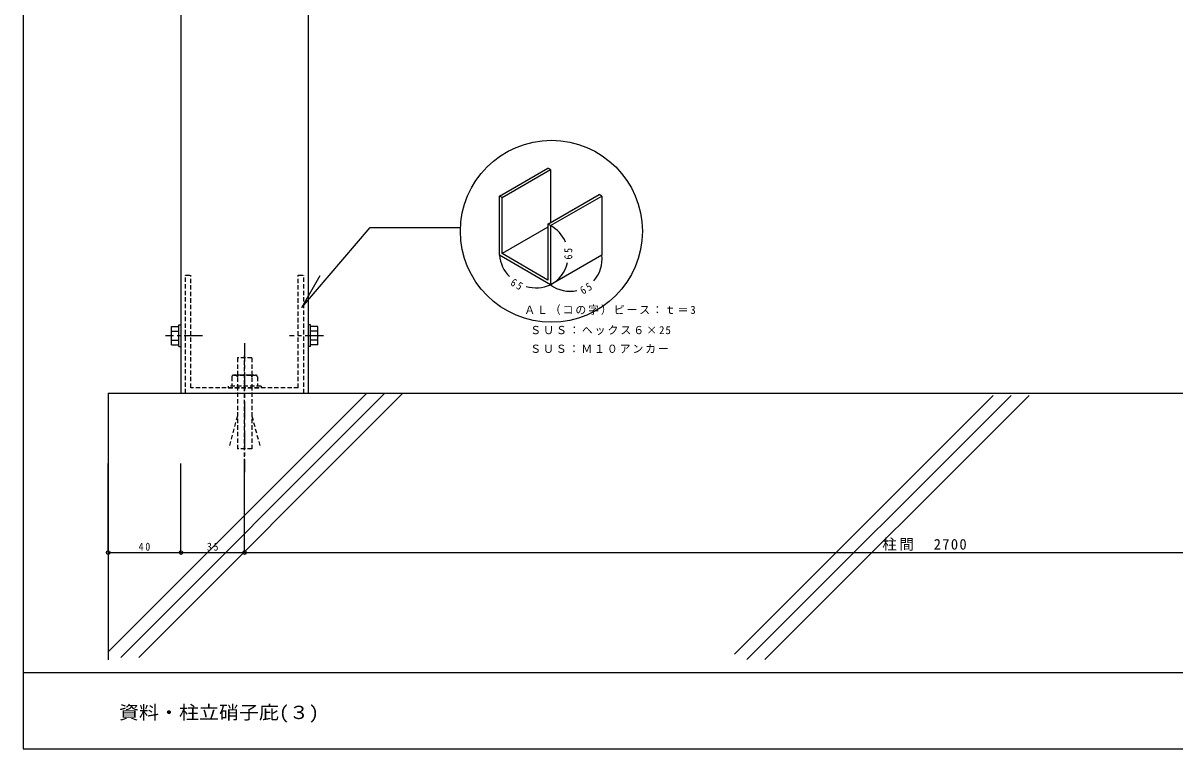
# Model space of a CAD drawing. Units: millimetres at full size, sheet at 1:2; details may follow other scales. Extents: x -3054 to 568, y -769 to 402.
# Drawn here: x -550 to 83, y -396 to 3 of the extents above; entities that cross this region are included whole.
import ezdxf
from ezdxf.enums import TextEntityAlignment as Align

# ---------------------------------------------------------------- set-up
doc = ezdxf.new("R2010")
doc.units = ezdxf.units.MM
doc.header["$LTSCALE"] = 2
doc.linetypes.add('CHAIN1', pattern=[8, 5, -1, 1, -1])
doc.linetypes.add('DASHED1', pattern=[1.8, 1.2, -0.6])
doc.layers.add('0-0', color=134, linetype='Continuous')
doc.layers.add('1-0', color=7, linetype='Continuous')
doc.styles.add('ＭＳ ゴシック', font='')
doc.styles.get('ＭＳ ゴシック').set_extended_font_data('MS Gothic')

msp = doc.modelspace()

# ---------------------------------------------------------------- linework, layer by layer
at = {"layer": '0-0'}
for p, q in [((-550, 402), (-550, -396)), ((-550, -354), (568, -354)), ((-550, -396), (568, -396))]:
    msp.add_line(p, q, dxfattribs=at)
at = {"layer": '1-0', "color": 5}
for p, q in [((-463.198, 104.941), (-463.198, -200.513)), ((-393.198, 104.941), (-393.198, -200.513)), ((-288.195, -92.093), (-261.549, -76.709)), ((-260.049, -77.575), (-261.549, -76.709)), ((-288.195, -124.593), (-288.195, -92.093)), ((-286.695, -92.959), (-288.195, -92.093)), ((-286.695, -123.727), (-286.695, -92.959)), ((-261.549, -107.477), (-233.403, -91.227)), ((-231.903, -92.093), (-233.403, -91.227)), ((-260.049, -108.343), (-261.549, -107.477)), ((-261.549, -109.209), (-286.695, -123.727)), ((-503.198, -200.513), (435.395, -200.513)), ((-503.198, -200.513), (-503.198, -347.095))]:
    msp.add_line(p, q, dxfattribs=at)
at = {"layer": '1-0', "color": 5, "linetype": 'DASHED1'}
for p, q in [((-460.698, -200.513), (-460.698, -135.513)), ((-460.698, -135.513), (-457.698, -135.513)), ((-398.698, -197.513), (-398.698, -135.513)), ((-398.698, -135.513), (-395.698, -135.513)), ((-395.698, -200.513), (-395.698, -135.513))]:
    msp.add_line(p, q, dxfattribs=at)
at = {"layer": '1-0'}
for p, q in [((-396.81, -153.38), (-386.616, -135.724)), ((-468.418, -173.863), (-468.418, -163.863)), ((-468.418, -163.863), (-464.418, -163.863)), ((-464.418, -174.863), (-464.418, -162.863)), ((-464.418, -162.863), (-463.418, -162.863)), ((-391.977, -162.863), (-392.977, -162.863)), ((-391.977, -174.863), (-391.977, -162.863)), ((-387.977, -163.863), (-391.977, -163.863)), ((-387.977, -173.863), (-387.977, -163.863)), ((-468.418, -166.363), (-464.418, -166.363)), ((-387.977, -166.363), (-391.977, -166.363)), ((-468.418, -171.363), (-464.418, -171.363)), ((-468.418, -173.863), (-464.418, -173.863)), ((-464.418, -174.863), (-463.418, -174.863)), ((-391.977, -174.863), (-392.977, -174.863)), ((-387.977, -171.363), (-391.977, -171.363)), ((-387.977, -173.863), (-391.977, -173.863)), ((-361.048, -200.513), (-503.198, -342.662)), ((-351.149, -200.513), (-496.335, -345.699)), ((-341.249, -200.513), (-486.436, -345.699)), ((-16.851, -201.664), (-159, -343.813)), ((-6.951, -201.664), (-152.138, -346.85)), ((2.948, -201.664), (-142.238, -346.85))]:
    msp.add_line(p, q, dxfattribs=at)
at = {"layer": '1-0', "linetype": 'CHAIN1'}
for p, q in [((-451.367, -168.863), (-471.687, -168.863)), ((-384.907, -168.863), (-403.554, -168.863)), ((-428.198, -172.966), (-428.198, -243.934))]:
    msp.add_line(p, q, dxfattribs=at)
at = {"layer": '1-0', "linetype": 'DASHED1'}
for p, q in [((-432.198, -181.013), (-432.198, -196.513)), ((-424.198, -181.013), (-432.198, -181.013)), ((-428.198, -242.56), (-428.198, -179.926)), ((-424.198, -181.013), (-424.198, -196.513)), ((-435.198, -191.513), (-435.198, -196.513)), ((-433.198, -190.513), (-434.198, -190.513)), ((-434.198, -190.513), (-423.198, -190.513)), ((-425.198, -190.513), (-431.198, -190.513)), ((-423.198, -190.513), (-422.198, -190.513)), ((-421.198, -191.513), (-421.198, -196.513)), ((-419.198, -196.513), (-437.198, -196.513)), ((-432.198, -196.513), (-432.198, -231.013)), ((-424.198, -196.513), (-424.198, -231.013)), ((-419.198, -196.513), (-419.198, -197.513)), ((-432.198, -213.013), (-436.856, -230.4)), ((-424.198, -213.013), (-419.539, -230.4)), ((-424.198, -231.013), (-432.198, -231.013))]:
    msp.add_line(p, q, dxfattribs=at)
at = {"layer": '1-0', "color": 4}
for p, q in [((-503.198, -288.071), (-503.198, -239.095)), ((-463.198, -288.071), (-463.198, -239.095)), ((-428.198, -288.071), (-428.198, -239.095)), ((-503.198, -288.071), (-502.232, -287.812)), ((-503.198, -288.071), (-463.198, -288.071)), ((-503.198, -288.071), (-502.232, -288.33)), ((-463.198, -288.071), (-464.163, -287.812)), ((-463.198, -288.071), (-464.163, -288.33)), ((-463.198, -288.071), (-462.232, -287.812)), ((-463.198, -288.071), (-428.198, -288.071)), ((-463.198, -288.071), (-462.232, -288.33)), ((-428.198, -288.071), (-429.163, -287.812)), ((-428.198, -288.071), (-429.163, -288.33)), ((-428.198, -288.071), (-427.232, -287.812)), ((-428.198, -288.071), (282.685, -288.071)), ((-428.198, -288.071), (-427.232, -288.33))]:
    msp.add_line(p, q, dxfattribs=at)
at = {"layer": '1-0', "color": 5}
for points in [[(-286.695, -92.959), (-260.049, -77.575), (-260.049, -106.611)], [(-260.049, -108.343), (-231.903, -92.093), (-231.903, -124.593), (-260.049, -140.843)], [(-261.549, -107.477), (-261.549, -138.245), (-286.695, -123.727)], [(-260.049, -108.343), (-260.049, -140.843), (-288.195, -124.593)]]:
    msp.add_lwpolyline(points, dxfattribs=at)
at = {"layer": '1-0'}
msp.add_lwpolyline([(-396.81, -153.38), (-359.24, -109.442), (-309.571, -109.442)], dxfattribs=at)
at = {"layer": '1-0', "color": 5, "linetype": 'DASHED1'}
msp.add_lwpolyline([(-398.698, -197.513), (-457.698, -197.513), (-457.698, -135.513)], dxfattribs=at)
at = {"layer": '1-0', "linetype": 'DASHED1'}
msp.add_lwpolyline([(-437.198, -196.513), (-437.198, -197.513), (-419.198, -197.513)], dxfattribs=at)
at = {"layer": '1-0'}
msp.add_circle((-259.575, -111.464), 50, dxfattribs=at)
at = {"layer": '1-0', "color": 5}
for centre in [(-503.198, -288.071), (-463.198, -288.071), (-428.198, -288.071)]:
    msp.add_circle(centre, 1, dxfattribs=at)
at = {"layer": '1-0'}
for centre, radius, start, end in [((-268.784, -124.593), 18.449, 22.86496, 61.73979), ((-268.149, -122.372), 20.169, 186.32165, 223.99589), ((-249.361, -126.855), 17.604, 317.81655, 7.38342), ((-268.784, -124.593), 18.449, 298.26021, 347.17411), ((-268.149, -122.372), 20.169, 254.58069, 293.67835), ((-249.361, -126.855), 17.604, 232.61658, 282.29407)]:
    msp.add_arc(centre, radius, start, end, dxfattribs=at)
at = {"layer": '1-0', "linetype": 'DASHED1'}
for centre, start, end in [((-434.198, -191.513), 90, 180), ((-433.198, -191.513), 0, 90), ((-431.198, -191.513), 90, 180), ((-425.198, -191.513), 0, 90), ((-423.198, -191.513), 90, 180), ((-422.198, -191.513), 0, 90)]:
    msp.add_arc(centre, 1, start, end, dxfattribs=at)

# ---------------------------------------------------------------- texts
at = {"layer": '1-0', "color": 3, "style": 'ＭＳ ゴシック', "width": 1.1}
msp.add_text('資料・柱立硝子庇(３)', height=7.331, dxfattribs=at).set_placement((-497.302, -381.767), align=Align.BOTTOM_LEFT)
at = {"layer": '1-0', "char_height": 4.399, "attachment_point": 7, "style": 'ＭＳ ゴシック'}
for insert, rotation in [((-248.042, -126.977), 90), ((-282.536, -140.907), 330), ((-242.237, -146.38), 30)]:
    msp.add_mtext('\\T1.36;\\W0.9;65', dxfattribs=dict(at, insert=insert, rotation=rotation))
at = {"layer": '1-0', "attachment_point": 7, "style": 'ＭＳ ゴシック'}
for s, insert, char_height in [('\\T1.17;ＡＬ（コの字）ピース：ｔ＝3', (-274.508, -157.44), 4.399), ('\\T1.18;ＳＵＳ：ヘックス６×25', (-271.219, -168.461), 4.399), ('\\T1.17;ＳＵＳ：Ｍ１０アンカー', (-271.219, -178.507), 4.399), ('\\T1.36;\\W0.9;40', (-486.448, -287.071), 4.399), ('\\T1.36;\\W0.9;35', (-448.948, -287.071), 4.399), ('\\T1.18;柱間\u30002700', (-77.757, -287.071), 5.865)]:
    msp.add_mtext(s, dxfattribs=dict(at, insert=insert, char_height=char_height))

doc.saveas('drawing.dxf')
